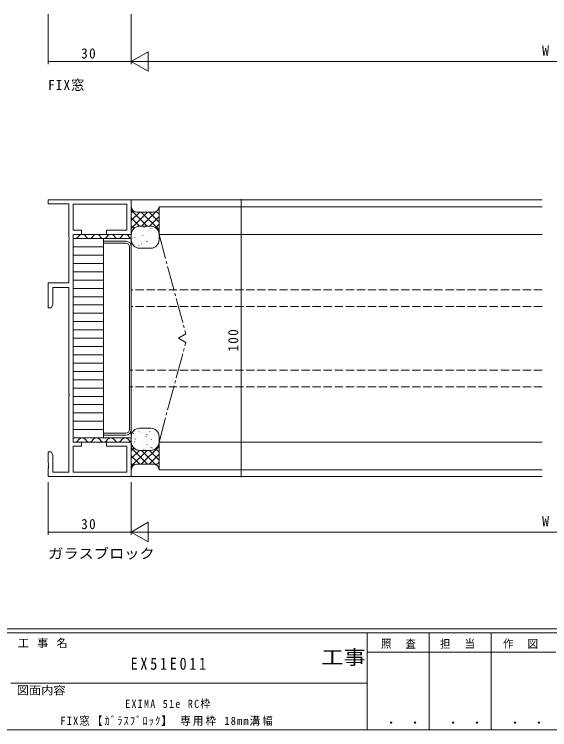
# Model space of a CAD drawing. Units: millimetres on the paper. Extents: x -420 to 373, y -297 to 267.
# Drawn here: x -30 to 163.5, y -297 to -38.6 of the extents above; entities that cross this region are included whole.
import ezdxf
from ezdxf.enums import TextEntityAlignment as Align

# ---------------------------------------------------------------- set-up
doc = ezdxf.new("R2010")
doc.units = ezdxf.units.MM
doc.linetypes.add('CHAIN2', pattern=[12, 9, -1, 1, -1])
doc.linetypes.add('DASHED3', pattern=[4, 3, -1])
for name, color, linetype, lineweight in [('0-1_USER1', 7, 'Continuous', 9), ('0-3_YKK_11', 7, 'Continuous', 9), ('0-4_YKK_12', 2, 'Continuous', 9), ('0-6_YKK_13', 4, 'Continuous', 9), ('0-7_YKK_D', 6, 'Continuous', 9)]:
    doc.layers.add(name, color=color, linetype=linetype, lineweight=lineweight)
doc.layers.add('0-2_YKK_ZWAK', color=3, linetype='Continuous')
doc.styles.add('ＭＳ ゴシック', font='')
doc.styles.get('ＭＳ ゴシック').set_extended_font_data('MS Gothic')

msp = doc.modelspace()

# ---------------------------------------------------------------- linework, layer by layer
at = {"layer": '0-1_USER1'}
for p, q in [((352.3, -260.6), (-417.7, -260.6)), ((314.5, -262), (-417.7, -262)), ((97.5, -262), (97.5, -297)), ((119.9, -262), (119.9, -297)), ((142.3, -262), (142.3, -297)), ((165.684, -268.999), (97.5, -268.999)), ((-31.3, -280.199), (97.5, -280.199)), ((-417.7, -297), (314.5, -297))]:
    msp.add_line(p, q, dxfattribs=at)
at = {"layer": '0-3_YKK_11'}
for p, q in [((-17.7, -107.1), (-17.7, -105.6)), ((-17.7, -105.6), (12.3, -105.6)), ((12.3, -105.6), (12.3, -118.1)), ((-10.33, -107.1), (-17.7, -107.1)), ((-8.7, -107.23), (-8.7, -116.6)), ((10.67, -107.23), (-8.7, -107.23)), ((10.67, -116.6), (10.67, -107.23)), ((-8.7, -116.6), (-5.7, -116.6)), ((-5.7, -118.1), (-8.7, -118.1)), ((-8.7, -118.1), (-8.7, -193.1)), ((-5.7, -116.6), (-5.7, -118.1)), ((3.3, -118.1), (3.3, -116.6)), ((3.3, -116.6), (10.67, -116.6)), ((12.3, -118.1), (3.3, -118.1)), ((-10.33, -135.6), (-10.33, -120.058)), ((-17.7, -135.6), (-10.33, -135.6)), ((-17.7, -144.6), (-17.7, -135.6)), ((-10.33, -137.23), (-16.07, -137.23)), ((-10.33, -175.642), (-10.33, -137.23)), ((-10.33, -203.97), (-10.33, -176.558)), ((-8.7, -193.1), (-5.7, -193.1)), ((-5.7, -193.1), (-5.7, -194.6)), ((3.3, -194.6), (3.3, -193.1)), ((3.3, -193.1), (12.3, -193.1)), ((12.3, -193.1), (12.3, -205.6)), ((-8.7, -194.6), (-8.7, -203.97)), ((-5.7, -194.6), (-8.7, -194.6)), ((10.67, -194.6), (3.3, -194.6)), ((10.67, -203.97), (10.67, -194.6)), ((-16.07, -197.691), (-16.07, -203.97)), ((-17.58, -202.375), (-17.58, -201.825)), ((-16.07, -203.97), (-10.33, -203.97)), ((-8.7, -203.97), (10.67, -203.97)), ((12.3, -205.6), (-17.7, -205.6))]:
    msp.add_line(p, q, dxfattribs=at)
for points in [[(-10.33, -120.058), (-10.21, -119.875), (-10.21, -119.325), (-10.33, -119.142), (-10.33, -107.1)], [(-16.07, -137.23), (-16.07, -143.509), (-16.7, -144.6), (-17.7, -144.6)], [(-10.33, -176.558), (-10.21, -176.375), (-10.21, -175.825), (-10.33, -175.642)], [(-17.58, -201.825), (-17.7, -201.642), (-17.7, -201.558), (-17.58, -201.375), (-17.58, -200.825), (-17.7, -200.642), (-17.7, -196.6), (-16.7, -196.6), (-16.07, -197.691)], [(-17.7, -205.6), (-17.7, -202.558), (-17.58, -202.375)]]:
    msp.add_lwpolyline(points, dxfattribs=at)
at = {"layer": '0-4_YKK_12'}
for p, q in [((11.905, -105.6), (160.8, -105.6)), ((160.8, -205.6), (-8.7, -205.6))]:
    msp.add_line(p, q, dxfattribs=at)
at = {"layer": '0-6_YKK_13'}
for p, q in [((12.3, -118.099), (12.3, -108.099)), ((22.3, -108.099), (22.3, -118.099)), ((160.8, -108.099), (22.3, -108.099)), ((18.073, -115.099), (12.3, -109.327)), ((12.3, -110.298), (12.988, -109.609)), ((12.3, -113.126), (15.327, -110.099)), ((12.3, -115.955), (18.155, -110.099)), ((14.3, -110.099), (20.3, -110.099)), ((22.302, -116.5), (15.901, -110.099)), ((15.984, -115.099), (21.195, -109.888)), ((22.301, -113.671), (18.73, -110.099)), ((22.301, -110.842), (21.294, -109.835)), ((22.088, -108.995), (22.3, -108.783)), ((15.245, -115.1), (12.3, -112.155)), ((18.812, -115.099), (22.301, -111.611)), ((13.237, -115.921), (12.3, -114.984)), ((14.791, -115.526), (14.793, -115.536)), ((19.3, -115.099), (15.3, -115.099)), ((19.3, -115.099), (15.3, -115.099)), ((16.885, -115.515), (16.878, -115.564)), ((17.478, -115.304), (17.48, -115.314)), ((19.344, -116.025), (19.387, -116.116)), ((19.845, -115.937), (19.838, -115.986)), ((21.066, -115.674), (22.301, -114.439)), ((-8.7, -118.099), (12.3, -118.099)), ((12.313, -117.825), (12.3, -117.812)), ((12.3, -118.099), (12.3, -119.599)), ((12.3, -118.099), (12.3, -120.099)), ((13.496, -118.102), (13.489, -118.152)), ((15.085, -116.698), (15.078, -116.747)), ((15.444, -118.771), (15.446, -118.781)), ((16.456, -118.524), (16.449, -118.574)), ((18.045, -117.12), (18.038, -117.169)), ((18.052, -118.157), (18.054, -118.167)), ((20.739, -117.935), (20.741, -117.945)), ((21.005, -117.542), (20.998, -117.591)), ((22.208, -117.361), (22.302, -117.267)), ((22.3, -120.099), (22.3, -118.099)), ((160.8, -118.099), (22.3, -118.099)), ((-8.7, -119.599), (12.3, -119.599)), ((2.3, -191.599), (2.3, -119.599)), ((10.3, -120.599), (2.3, -120.599)), ((10.3, -121.299), (2.3, -121.299)), ((12.3, -119.599), (12.3, -191.599)), ((12.767, -119.042), (12.769, -119.052)), ((13.067, -121.112), (13.06, -121.161)), ((13.602, -119.165), (13.645, -119.255)), ((14.656, -119.707), (14.649, -119.757)), ((17.616, -120.129), (17.609, -120.179)), ((17.935, -120.676), (17.978, -120.766)), ((18.706, -121.402), (18.708, -121.412)), ((19.416, -118.946), (19.409, -118.996)), ((20.576, -120.551), (20.569, -120.601)), ((21.314, -120.788), (21.316, -120.798)), ((2.3, -122.599), (-8.7, -122.599)), ((11.6, -122.599), (11.6, -188.599)), ((12.3, -122.599), (12.3, -188.599)), ((13.342, -121.895), (13.344, -121.905)), ((14.227, -122.717), (14.22, -122.766)), ((14.984, -122.078), (15.027, -122.169)), ((15.3, -123.099), (19.3, -123.099)), ((16.027, -121.534), (16.02, -121.583)), ((16.029, -121.673), (16.031, -121.683)), ((18.987, -121.956), (18.98, -122.005)), ((2.3, -125.599), (-8.7, -125.599)), ((2.3, -128.599), (-8.7, -128.599)), ((2.3, -131.599), (-8.7, -131.599)), ((2.3, -134.599), (-8.7, -134.599)), ((2.3, -137.599), (-8.7, -137.599)), ((2.3, -140.599), (-8.7, -140.599)), ((2.3, -143.599), (-8.7, -143.599)), ((2.3, -146.599), (-8.7, -146.599)), ((2.3, -149.599), (-8.7, -149.599)), ((2.3, -152.599), (-8.7, -152.599)), ((2.3, -155.599), (-8.7, -155.599)), ((2.3, -158.599), (-8.7, -158.599)), ((2.3, -161.599), (-8.7, -161.599)), ((2.3, -164.599), (-8.7, -164.599)), ((2.3, -167.599), (-8.7, -167.599)), ((2.3, -170.599), (-8.7, -170.599)), ((2.3, -173.599), (-8.7, -173.599)), ((2.3, -176.599), (-8.7, -176.599)), ((2.3, -179.599), (-8.7, -179.599)), ((2.3, -182.599), (-8.7, -182.599)), ((2.3, -185.599), (-8.7, -185.599)), ((2.3, -188.599), (-8.7, -188.599)), ((14.227, -188.482), (14.22, -188.433)), ((15.3, -188.099), (19.3, -188.099)), ((10.3, -189.899), (2.3, -189.899)), ((10.3, -190.599), (2.3, -190.599)), ((12.3, -193.099), (12.3, -191.099)), ((13.067, -190.087), (13.06, -190.037)), ((13.342, -189.304), (13.344, -189.294)), ((14.984, -189.121), (15.027, -189.03)), ((16.027, -189.665), (16.02, -189.615)), ((16.029, -189.526), (16.031, -189.516)), ((17.616, -191.07), (17.609, -191.02)), ((17.935, -190.523), (17.978, -190.433)), ((18.706, -189.797), (18.708, -189.787)), ((18.987, -189.243), (18.98, -189.194)), ((20.576, -190.648), (20.569, -190.598)), ((21.314, -190.411), (21.316, -190.401)), ((22.3, -191.099), (22.3, -193.099)), ((-8.7, -191.599), (12.3, -191.599)), ((-8.7, -193.099), (12.3, -193.099)), ((12.3, -191.599), (12.3, -193.099)), ((12.3, -193.099), (12.3, -203.099)), ((12.313, -193.374), (12.3, -193.387)), ((12.767, -192.157), (12.769, -192.147)), ((13.496, -193.097), (13.489, -193.047)), ((13.602, -192.034), (13.645, -191.944)), ((14.656, -191.492), (14.649, -191.442)), ((15.444, -192.428), (15.446, -192.418)), ((16.456, -192.675), (16.449, -192.625)), ((18.052, -193.042), (18.054, -193.032)), ((19.416, -192.253), (19.409, -192.203)), ((20.739, -193.264), (20.741, -193.254)), ((21.005, -193.657), (20.998, -193.608)), ((22.3, -203.099), (22.3, -193.099)), ((160.8, -193.099), (22.3, -193.099)), ((12.3, -195.244), (18.155, -201.099)), ((13.237, -195.278), (12.3, -196.215)), ((18.073, -196.099), (12.3, -201.872)), ((15.245, -196.099), (12.3, -199.044)), ((14.791, -195.673), (14.793, -195.663)), ((15.085, -194.501), (15.078, -194.452)), ((19.3, -196.099), (15.3, -196.099)), ((19.3, -196.099), (15.3, -196.099)), ((22.302, -194.699), (15.901, -201.099)), ((15.984, -196.099), (21.195, -201.311)), ((16.885, -195.684), (16.878, -195.635)), ((17.478, -195.894), (17.48, -195.885)), ((18.045, -194.079), (18.038, -194.03)), ((18.812, -196.099), (22.301, -199.588)), ((19.344, -195.174), (19.387, -195.083)), ((19.845, -195.262), (19.838, -195.213)), ((21.066, -195.525), (22.301, -196.76)), ((22.208, -193.838), (22.302, -193.932)), ((12.3, -198.073), (15.327, -201.099)), ((22.301, -197.528), (18.73, -201.099)), ((12.3, -200.901), (12.988, -201.59)), ((14.3, -201.099), (20.3, -201.099)), ((22.301, -200.357), (21.294, -201.364)), ((22.088, -202.204), (22.3, -202.416)), ((160.8, -203.099), (22.3, -203.099))]:
    msp.add_line(p, q, dxfattribs=at)
at = {"layer": '0-6_YKK_13', "linetype": 'CHAIN2'}
for p, q in [((22.3, -118.099), (32, -154.049)), ((29.3, -155.599), (32, -154.049)), ((22.3, -193.099), (32, -157.149)), ((29.3, -155.599), (32, -157.149))]:
    msp.add_line(p, q, dxfattribs=at)
at = {"layer": '0-6_YKK_13', "linetype": 'DASHED3'}
for p, q in [((160.8, -138.099), (12.3, -138.099)), ((160.8, -144.099), (12.3, -144.099)), ((160.8, -167.099), (11.6, -167.099)), ((160.8, -173.099), (11.6, -173.099))]:
    msp.add_line(p, q, dxfattribs=at)
at = {"layer": '0-6_YKK_13'}
for centre, radius, start, end in [((14.3, -108.099), 2, 180, 270), ((20.3, -108.099), 2, 270, 0), ((15.3, -118.099), 3, 90, 180), ((15.3, -118.099), 3, 90, 180), ((19.3, -118.099), 3, 359.99998, 90), ((19.3, -118.099), 3, 359.99998, 90), ((-8.1, -118.099), 1.5, 246.4426, 330.00002), ((-5.501, -119.599), 1.5, 29.99998, 149.99998), ((-2.901, -118.099), 1.5, 209.99995, 330.00002), ((-0.301, -119.599), 1.5, 29.99998, 149.99998), ((2.3, -118.099), 1.5, 209.99998, 329.99998), ((4.901, -119.599), 1.5, 29.99998, 149.99998), ((7.501, -118.099), 1.5, 209.99998, 329.99998), ((10.102, -119.599), 1.5, 29.99998, 149.99998), ((12.702, -118.099), 1.5, 209.99998, 254.44801), ((10.3, -122.599), 2, 0, 90), ((10.3, -122.599), 1.3, 0, 90), ((15.3, -120.099), 3, 180, 270), ((19.3, -120.099), 3, 270, 0), ((10.3, -188.599), 2, 270, 0), ((10.3, -188.599), 1.3, 270, 0), ((15.3, -191.099), 3, 90, 180), ((19.3, -191.099), 3, 359.99998, 90), ((-8.1, -191.599), 1.5, 246.4426, 330.00002), ((-5.501, -193.099), 1.5, 29.99998, 149.99998), ((-2.901, -191.599), 1.5, 209.99995, 330.00002), ((-0.301, -193.099), 1.5, 29.99998, 149.99998), ((2.3, -191.599), 1.5, 209.99998, 329.99998), ((4.901, -193.099), 1.5, 29.99998, 149.99998), ((7.501, -191.599), 1.5, 209.99998, 329.99998), ((10.102, -193.099), 1.5, 29.99998, 149.99998), ((12.702, -191.599), 1.5, 209.99998, 254.44801), ((15.3, -193.099), 3, 180, 270), ((15.3, -193.099), 3, 180, 270), ((19.3, -193.099), 3, 270, 0), ((19.3, -193.099), 3, 270, 0), ((14.3, -203.099), 2, 90, 180), ((20.3, -203.099), 2, 0, 89.99998)]:
    msp.add_arc(centre, radius, start, end, dxfattribs=at)
at = {"layer": '0-7_YKK_D'}
for p, q in [((-17.7, -38.6), (-17.7, -56.6)), ((12.3, -38.6), (12.3, -56.6)), ((12.3, -38.6), (12.3, -56.6)), ((12.3, -55.6), (18.362, -52.1)), ((-17.7, -55.6), (12.3, -55.6)), ((12.3, -55.6), (24.424, -55.6)), ((19.3, -55.6), (305.3, -55.6)), ((52, -105.6), (52, -205.6)), ((-17.7, -207.6), (-17.7, -226.6)), ((12.3, -207.6), (12.3, -226.6)), ((12.3, -207.6), (12.3, -226.6)), ((12.3, -225.6), (18.362, -222.1)), ((12.3, -225.6), (-17.7, -225.6)), ((12.3, -225.6), (24.424, -225.6)), ((19.3, -225.6), (305.3, -225.6))]:
    msp.add_line(p, q, dxfattribs=at)
for points in [[(12.3, -55.6), (18.362, -59.1), (18.362, -52.1)], [(12.3, -225.6), (18.362, -229.1), (18.362, -222.1)]]:
    msp.add_lwpolyline(points, dxfattribs=at)
for centre, start, end in [((-17.7, -55.6), 0, 180), ((-17.7, -55.6), 180, 0), ((52, -105.6), 90, 270), ((52, -105.6), 270, 90), ((52, -205.6), 90, 270), ((52, -205.6), 270, 90), ((-17.7, -225.6), 0, 180), ((-17.7, -225.6), 180, 0)]:
    msp.add_arc(centre, 0.106, start, end, dxfattribs=at)

# ---------------------------------------------------------------- texts
at = {"layer": '0-1_USER1', "color": 2, "style": 'ＭＳ ゴシック', "width": 1.15}
msp.add_text('工事', height=5.132, dxfattribs=at).set_placement((80.931, -274.956), align=Align.BOTTOM_LEFT)
at = {"layer": '0-1_USER1', "style": 'ＭＳ ゴシック', "width": 1.1}
msp.add_text('図面内容', height=2.933, dxfattribs=at).set_placement((-29.083, -285.148), align=Align.BOTTOM_LEFT)
at = {"layer": '0-1_USER1', "color": 3, "style": 'ＭＳ ゴシック', "width": 1.15}
for p in [(101.955, -295.946), (124.355, -295.946), (146.755, -295.946)]:
    msp.add_text(' ． ．', height=3.666, dxfattribs=at).set_placement(p, align=Align.BOTTOM_LEFT)
at = {"layer": '0-1_USER1', "char_height": 2.933, "attachment_point": 7, "style": 'ＭＳ ゴシック'}
for s, insert in [('\\T1.16;工\\~事\\~名', (-28.688, -267.533)), ('\\T1.17;\\W0.95;照\\~\\~査', (102.489, -267.78)), ('\\T1.17;\\W0.95;担\\~\\~当', (123.855, -267.78)), ('\\T1.17;\\W0.95;作\\~\\~図', (146.62, -267.762))]:
    msp.add_mtext(s, dxfattribs=dict(at, insert=insert))
at = {"layer": '0-2_YKK_ZWAK', "style": 'ＭＳ ゴシック', "width": 1.1}
msp.add_text('ガラスブロック', height=3.666, dxfattribs=at).set_placement((-17.763, -236.306), align=Align.BOTTOM_LEFT)
at = {"layer": '0-2_YKK_ZWAK', "attachment_point": 7, "style": 'ＭＳ ゴシック'}
for s, insert, char_height in [('\\T1.17;\\W0.95;FIX窓', (-17.763, -66.306), 3.666), ('\\T1.39;\\W0.85;EX51E011', (12.049, -275.424), 4.399)]:
    msp.add_mtext(s, dxfattribs=dict(at, insert=insert, char_height=char_height))
at = {"layer": '0-2_YKK_ZWAK', "color": 7, "char_height": 2.933, "attachment_point": 7, "style": 'ＭＳ ゴシック'}
for s, insert in [('\\T1.26;\\W0.9;EXIMA\\~51e\\~RC枠', (10.097, -289.449)), ('\\T1.2;\\W0.95;FIX窓【ｶﾞﾗｽﾌﾞﾛｯｸ】\\~専用枠\\~18mm溝幅', (-13.323, -295.625))]:
    msp.add_mtext(s, dxfattribs=dict(at, insert=insert))
at = {"layer": '0-7_YKK_D', "color": 3, "style": 'ＭＳ ゴシック'}
for p in [(160.765, -54.6), (160.765, -224.6)]:
    msp.add_text('W', height=3.666, dxfattribs=at).set_placement(p, align=Align.BOTTOM_LEFT)
at = {"layer": '0-7_YKK_D', "color": 3, "char_height": 3.666, "attachment_point": 7, "style": 'ＭＳ ゴシック'}
for insert in [(-5.831, -54.6), (-5.831, -224.6)]:
    msp.add_mtext('\\T1.21;\\W0.95;30', dxfattribs=dict(at, insert=insert))
at = {"layer": '0-7_YKK_D', "color": 3, "insert": (51, -160.461), "char_height": 3.666, "attachment_point": 7, "rotation": 90, "style": 'ＭＳ ゴシック'}
msp.add_mtext('\\T1.21;\\W0.95;100', dxfattribs=at)

doc.saveas('drawing.dxf')
